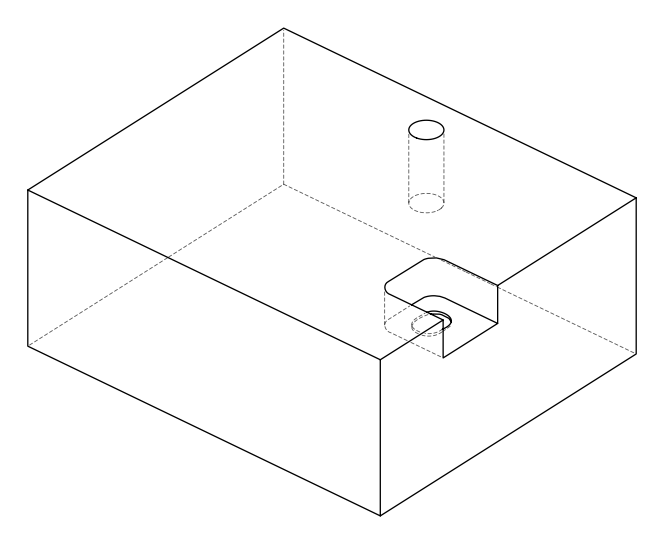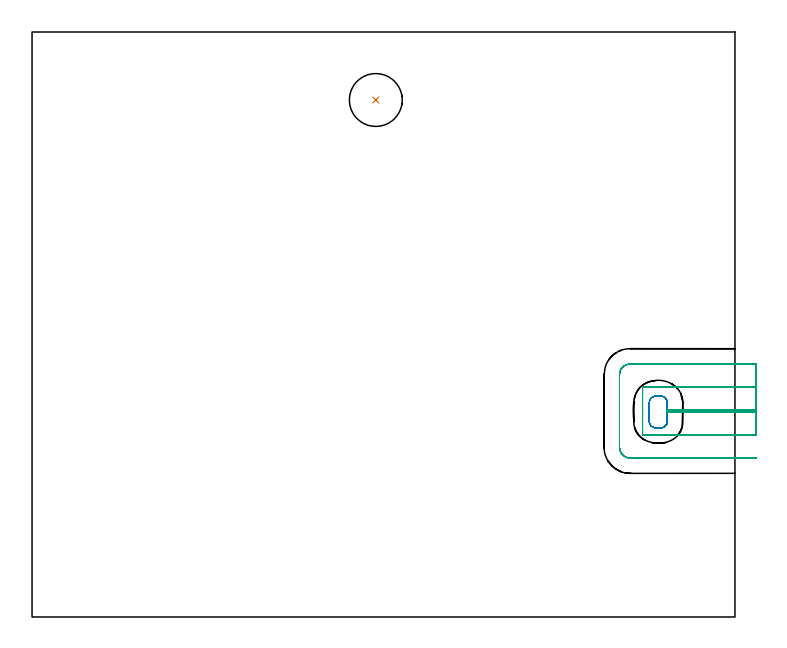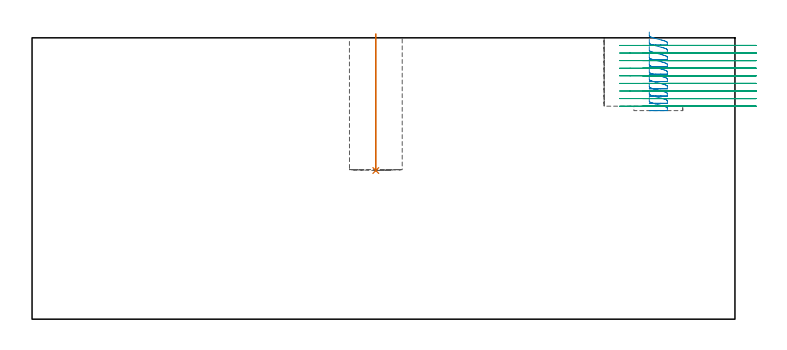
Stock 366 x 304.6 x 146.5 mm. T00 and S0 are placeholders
(PLAN: 3 operations, 1 tool changes, 12 min)
(1 INDEXABLE_INSERT_DRILL_BLIND_HOLE_FROM_SOLID | STEP1POCKET | NXT0302_026 | 0.29 min | 40821 mm3)
(2 MILL_RECTANGULAR_POCKET | POCKET_RECTANGULAR_STRAIGHT | NXT0201_012 | Follow Part, ap 4, ae 75% | 2 min | 27062 mm3)
(3 MILL_SLOT | SLOT_PARTIAL_RECTANGULAR | NXT0201_012 | Follow Part, ap 4, ae 75% | 9.75 min | 129152 mm3)
(TOOL NXT0302_026 | Index. Insert Drill 27.5mm [880-D2750L32-03] | D27.5 PA176 FL83 Z2)
(TOOL NXT0201_012 | ENDMILL 16mm [2P460-1600-NA 1630] | D16 FL38 Z6)
(OP 1 INDEXABLE_INSERT_DRILL_BLIND_HOLE_FROM_SOLID)
G17 G21 G94 G90
T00 M6
G54
G17 G0 G90 X179. Y269.2 S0 M3
G43 Z156.5 H1
G94 G81 G98 Z77.4 F250. R148.5
G80
M5
M2
(OP 2 MILL_RECTANGULAR_POCKET)
G17 G21 G94 G90
T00 M6
G54
G17 G0 G90 X321.4 Y109.103 S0 M3
G43 Z156.5 H1
Z149.5
G94 G1 Y101.716 Z147.521 F250.
X321.463 Y101.222 Z147.387
X321.598 Y100.743 Z147.254
X321.8 Y100.289 Z147.121
X322.067 Y99.869 Z146.987
X322.392 Y99.492 Z146.854
X322.769 Y99.167 Z146.721
X323.189 Y98.9 Z146.587
X323.643 Y98.698 Z146.454
X324.122 Y98.563 Z146.321
X324.616 Y98.5 Z146.187
X327.584 Z145.392
X328.078 Y98.563 Z145.259
X328.557 Y98.698 Z145.125
X329.011 Y98.9 Z144.992
X329.431 Y99.167 Z144.859
X329.808 Y99.492 Z144.725
X330.133 Y99.869 Z144.592
X330.4 Y100.289 Z144.459
X330.602 Y100.743 Z144.326
X330.737 Y101.222 Z144.192
X330.8 Y101.716 Z144.059
Y101.9 Z144.009
Y106.75 Z142.71
Y111.6 F500.
G3 X327.4 Y115. R3.4
G1 X324.8
G3 X321.4 Y111.6 R3.4
G1 Y101.9
G3 X324.8 Y98.5 R3.4
G1 X327.4
G3 X330.8 Y101.9 R3.4
G1 Y106.75
Y107.75
G0 X321.4 Y109.103 Z145.71
G1 Y101.716 Z143.731 F250.
X321.463 Y101.222 Z143.597
X321.598 Y100.743 Z143.464
X321.8 Y100.289 Z143.331
X322.067 Y99.869 Z143.197
X322.392 Y99.492 Z143.064
X322.769 Y99.167 Z142.931
X323.189 Y98.9 Z142.797
X323.643 Y98.698 Z142.664
X324.122 Y98.563 Z142.531
X324.616 Y98.5 Z142.397
X327.584 Z141.602
X328.078 Y98.563 Z141.469
X328.557 Y98.698 Z141.335
X329.011 Y98.9 Z141.202
X329.431 Y99.167 Z141.069
X329.808 Y99.492 Z140.935
X330.133 Y99.869 Z140.802
X330.4 Y100.289 Z140.669
X330.602 Y100.743 Z140.536
X330.737 Y101.222 Z140.402
X330.8 Y101.716 Z140.269
Y101.9 Z140.219
Y106.75 Z138.92
Y111.6 F500.
G3 X327.4 Y115. R3.4
G1 X324.8
G3 X321.4 Y111.6 R3.4
G1 Y101.9
G3 X324.8 Y98.5 R3.4
G1 X327.4
G3 X330.8 Y101.9 R3.4
G1 Y106.75
Y107.75
G0 X321.4 Y109.103 Z141.92
G1 Y101.716 Z139.941 F250.
X321.463 Y101.222 Z139.807
X321.598 Y100.743 Z139.674
X321.8 Y100.289 Z139.541
X322.067 Y99.869 Z139.407
X322.392 Y99.492 Z139.274
X322.769 Y99.167 Z139.141
X323.189 Y98.9 Z139.007
X323.643 Y98.698 Z138.874
X324.122 Y98.563 Z138.741
X324.616 Y98.5 Z138.607
X327.584 Z137.812
X328.078 Y98.563 Z137.679
X328.557 Y98.698 Z137.545
X329.011 Y98.9 Z137.412
X329.431 Y99.167 Z137.279
X329.808 Y99.492 Z137.145
X330.133 Y99.869 Z137.012
X330.4 Y100.289 Z136.879
X330.602 Y100.743 Z136.746
X330.737 Y101.222 Z136.612
X330.8 Y101.716 Z136.479
Y101.9 Z136.429
Y106.75 Z135.13
Y111.6 F500.
G3 X327.4 Y115. R3.4
G1 X324.8
G3 X321.4 Y111.6 R3.4
G1 Y101.9
G3 X324.8 Y98.5 R3.4
G1 X327.4
G3 X330.8 Y101.9 R3.4
G1 Y106.75
Y107.75
G0 X321.4 Y109.103 Z138.13
G1 Y101.716 Z136.151 F250.
X321.463 Y101.222 Z136.017
X321.598 Y100.743 Z135.884
X321.8 Y100.289 Z135.751
X322.067 Y99.869 Z135.617
X322.392 Y99.492 Z135.484
X322.769 Y99.167 Z135.351
X323.189 Y98.9 Z135.217
X323.643 Y98.698 Z135.084
X324.122 Y98.563 Z134.951
X324.616 Y98.5 Z134.817
X327.584 Z134.022
X328.078 Y98.563 Z133.889
X328.557 Y98.698 Z133.755
X329.011 Y98.9 Z133.622
X329.431 Y99.167 Z133.489
X329.808 Y99.492 Z133.355
X330.133 Y99.869 Z133.222
X330.4 Y100.289 Z133.089
X330.602 Y100.743 Z132.956
X330.737 Y101.222 Z132.822
X330.8 Y101.716 Z132.689
Y101.9 Z132.639
Y106.75 Z131.34
Y111.6 F500.
G3 X327.4 Y115. R3.4
G1 X324.8
G3 X321.4 Y111.6 R3.4
G1 Y101.9
G3 X324.8 Y98.5 R3.4
G1 X327.4
G3 X330.8 Y101.9 R3.4
G1 Y106.75
Y107.75
G0 X321.4 Y109.103 Z134.34
G1 Y101.716 Z132.361 F250.
X321.463 Y101.222 Z132.227
X321.598 Y100.743 Z132.094
X321.8 Y100.289 Z131.961
X322.067 Y99.869 Z131.827
X322.392 Y99.492 Z131.694
X322.769 Y99.167 Z131.561
X323.189 Y98.9 Z131.427
X323.643 Y98.698 Z131.294
X324.122 Y98.563 Z131.161
X324.616 Y98.5 Z131.028
X327.584 Z130.232
X328.078 Y98.563 Z130.099
X328.557 Y98.698 Z129.965
X329.011 Y98.9 Z129.832
X329.431 Y99.167 Z129.699
X329.808 Y99.492 Z129.565
X330.133 Y99.869 Z129.432
X330.4 Y100.289 Z129.299
X330.602 Y100.743 Z129.166
X330.737 Y101.222 Z129.032
X330.8 Y101.716 Z128.899
Y101.9 Z128.85
Y106.75 Z127.55
Y111.6 F500.
G3 X327.4 Y115. R3.4
G1 X324.8
G3 X321.4 Y111.6 R3.4
G1 Y101.9
G3 X324.8 Y98.5 R3.4
G1 X327.4
G3 X330.8 Y101.9 R3.4
G1 Y106.75
Y107.75
G0 X321.4 Y109.103 Z130.55
G1 Y101.716 Z128.571 F250.
X321.463 Y101.222 Z128.437
X321.598 Y100.743 Z128.304
X321.8 Y100.289 Z128.171
X322.067 Y99.869 Z128.037
X322.392 Y99.492 Z127.904
X322.769 Y99.167 Z127.771
X323.189 Y98.9 Z127.637
X323.643 Y98.698 Z127.504
X324.122 Y98.563 Z127.371
X324.616 Y98.5 Z127.238
X327.584 Z126.442
X328.078 Y98.563 Z126.309
X328.557 Y98.698 Z126.175
X329.011 Y98.9 Z126.042
X329.431 Y99.167 Z125.909
X329.808 Y99.492 Z125.775
X330.133 Y99.869 Z125.642
X330.4 Y100.289 Z125.509
X330.602 Y100.743 Z125.376
X330.737 Y101.222 Z125.242
X330.8 Y101.716 Z125.109
Y101.9 Z125.06
Y106.75 Z123.76
Y111.6 F500.
G3 X327.4 Y115. R3.4
G1 X324.8
G3 X321.4 Y111.6 R3.4
G1 Y101.9
G3 X324.8 Y98.5 R3.4
G1 X327.4
G3 X330.8 Y101.9 R3.4
G1 Y106.75
Y107.75
G0 X321.4 Y109.103 Z126.76
G1 Y101.716 Z124.781 F250.
X321.463 Y101.222 Z124.647
X321.598 Y100.743 Z124.514
X321.8 Y100.289 Z124.381
X322.067 Y99.869 Z124.247
X322.392 Y99.492 Z124.114
X322.769 Y99.167 Z123.981
X323.189 Y98.9 Z123.847
X323.643 Y98.698 Z123.714
X324.122 Y98.563 Z123.581
X324.616 Y98.5 Z123.448
X327.584 Z122.652
X328.078 Y98.563 Z122.519
X328.557 Y98.698 Z122.385
X329.011 Y98.9 Z122.252
X329.431 Y99.167 Z122.119
X329.808 Y99.492 Z121.985
X330.133 Y99.869 Z121.852
X330.4 Y100.289 Z121.719
X330.602 Y100.743 Z121.586
X330.737 Y101.222 Z121.452
X330.8 Y101.716 Z121.319
Y101.9 Z121.27
Y106.75 Z119.97
Y111.6 F500.
G3 X327.4 Y115. R3.4
G1 X324.8
G3 X321.4 Y111.6 R3.4
G1 Y101.9
G3 X324.8 Y98.5 R3.4
G1 X327.4
G3 X330.8 Y101.9 R3.4
G1 Y106.75
Y107.75
G0 X321.4 Y109.103 Z122.97
G1 Y101.716 Z120.991 F250.
X321.463 Y101.222 Z120.857
X321.598 Y100.743 Z120.724
X321.8 Y100.289 Z120.591
X322.067 Y99.869 Z120.457
X322.392 Y99.492 Z120.324
X322.769 Y99.167 Z120.191
X323.189 Y98.9 Z120.057
X323.643 Y98.698 Z119.924
X324.122 Y98.563 Z119.791
X324.616 Y98.5 Z119.658
X327.584 Z118.862
X328.078 Y98.563 Z118.729
X328.557 Y98.698 Z118.595
X329.011 Y98.9 Z118.462
X329.431 Y99.167 Z118.329
X329.808 Y99.492 Z118.195
X330.133 Y99.869 Z118.062
X330.4 Y100.289 Z117.929
X330.602 Y100.743 Z117.796
X330.737 Y101.222 Z117.662
X330.8 Y101.716 Z117.529
Y101.9 Z117.48
Y106.75 Z116.18
Y111.6 F500.
G3 X327.4 Y115. R3.4
G1 X324.8
G3 X321.4 Y111.6 R3.4
G1 Y101.9
G3 X324.8 Y98.5 R3.4
G1 X327.4
G3 X330.8 Y101.9 R3.4
G1 Y106.75
Y107.75
G0 X321.4 Y109.103 Z119.18
G1 Y101.716 Z117.201 F250.
X321.463 Y101.222 Z117.067
X321.598 Y100.743 Z116.934
X321.8 Y100.289 Z116.801
X322.067 Y99.869 Z116.667
X322.392 Y99.492 Z116.534
X322.769 Y99.167 Z116.401
X323.189 Y98.9 Z116.267
X323.643 Y98.698 Z116.134
X324.122 Y98.563 Z116.001
X324.616 Y98.5 Z115.868
X327.584 Z115.072
X328.078 Y98.563 Z114.939
X328.557 Y98.698 Z114.805
X329.011 Y98.9 Z114.672
X329.431 Y99.167 Z114.539
X329.808 Y99.492 Z114.405
X330.133 Y99.869 Z114.272
X330.4 Y100.289 Z114.139
X330.602 Y100.743 Z114.006
X330.737 Y101.222 Z113.872
X330.8 Y101.716 Z113.739
Y101.9 Z113.69
Y106.75 Z112.39
Y111.6 F500.
G3 X327.4 Y115. R3.4
G1 X324.8
G3 X321.4 Y111.6 R3.4
G1 Y101.9
G3 X324.8 Y98.5 R3.4
G1 X327.4
G3 X330.8 Y101.9 R3.4
G1 Y106.75
Y107.75
G0 X321.4 Y109.103 Z115.39
G1 Y101.716 Z113.411 F250.
X321.463 Y101.222 Z113.277
X321.598 Y100.743 Z113.144
X321.8 Y100.289 Z113.011
X322.067 Y99.869 Z112.877
X322.392 Y99.492 Z112.744
X322.769 Y99.167 Z112.611
X323.189 Y98.9 Z112.477
X323.643 Y98.698 Z112.344
X324.122 Y98.563 Z112.211
X324.616 Y98.5 Z112.078
X327.584 Z111.282
X328.078 Y98.563 Z111.149
X328.557 Y98.698 Z111.015
X329.011 Y98.9 Z110.882
X329.431 Y99.167 Z110.749
X329.808 Y99.492 Z110.616
X330.133 Y99.869 Z110.482
X330.4 Y100.289 Z110.349
X330.602 Y100.743 Z110.216
X330.737 Y101.222 Z110.082
X330.8 Y101.716 Z109.949
Y101.9 Z109.9
Y106.75 Z108.6
Y111.6 F500.
G3 X327.4 Y115. R3.4
G1 X324.8
G3 X321.4 Y111.6 R3.4
G1 Y101.9
G3 X324.8 Y98.5 R3.4
G1 X327.4
G3 X330.8 Y101.9 R3.4
G1 Y106.75
Y107.75
G0 Z156.5
M5
M2
(OP 3 MILL_SLOT)
G17 G21 G94 G90
T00 M6
G54
G17 G0 G90 X377. Y107.7 S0 M3
G43 Z156.5 H1
Z142.544
G94 G1 X374. F250.
X330.8 F500.
Y106.8
X374.
X377. F250.
Y119.7
X374.
X317.9 F500.
Y94.8
X374.
X377. F250.
Y131.7
X374.
X311.4 F500.
G3 X305.9 Y126.2 R5.5
G1 Y88.3
G3 X311.4 Y82.8 R5.5
G1 X374.
X377. F250.
G0 Y107.7 Z138.589
G1 X374.
X330.8 F500.
Y106.8
X374.
X377. F250.
Y119.7
X374.
X317.9 F500.
Y94.8
X374.
X377. F250.
Y131.7
X374.
X311.4 F500.
G3 X305.9 Y126.2 R5.5
G1 Y88.3
G3 X311.4 Y82.8 R5.5
G1 X374.
X377. F250.
G0 Y107.7 Z134.633
G1 X374.
X330.8 F500.
Y106.8
X374.
X377. F250.
Y119.7
X374.
X317.9 F500.
Y94.8
X374.
X377. F250.
Y131.7
X374.
X311.4 F500.
G3 X305.9 Y126.2 R5.5
G1 Y88.3
G3 X311.4 Y82.8 R5.5
G1 X374.
X377. F250.
G0 Y107.7 Z130.678
G1 X374.
X330.8 F500.
Y106.8
X374.
X377. F250.
Y119.7
X374.
X317.9 F500.
Y94.8
X374.
X377. F250.
Y131.7
X374.
X311.4 F500.
G3 X305.9 Y126.2 R5.5
G1 Y88.3
G3 X311.4 Y82.8 R5.5
G1 X374.
X377. F250.
G0 Y107.7 Z126.722
G1 X374.
X330.8 F500.
Y106.8
X374.
X377. F250.
Y119.7
X374.
X317.9 F500.
Y94.8
X374.
X377. F250.
Y131.7
X374.
X311.4 F500.
G3 X305.9 Y126.2 R5.5
G1 Y88.3
G3 X311.4 Y82.8 R5.5
G1 X374.
X377. F250.
G0 Y107.7 Z122.767
G1 X374.
X330.8 F500.
Y106.8
X374.
X377. F250.
Y119.7
X374.
X317.9 F500.
Y94.8
X374.
X377. F250.
Y131.7
X374.
X311.4 F500.
G3 X305.9 Y126.2 R5.5
G1 Y88.3
G3 X311.4 Y82.8 R5.5
G1 X374.
X377. F250.
G0 Y107.7 Z118.811
G1 X374.
X330.8 F500.
Y106.8
X374.
X377. F250.
Y119.7
X374.
X317.9 F500.
Y94.8
X374.
X377. F250.
Y131.7
X374.
X311.4 F500.
G3 X305.9 Y126.2 R5.5
G1 Y88.3
G3 X311.4 Y82.8 R5.5
G1 X374.
X377. F250.
G0 Y107.7 Z114.856
G1 X374.
X330.8 F500.
Y106.8
X374.
X377. F250.
Y119.7
X374.
X317.9 F500.
Y94.8
X374.
X377. F250.
Y131.7
X374.
X311.4 F500.
G3 X305.9 Y126.2 R5.5
G1 Y88.3
G3 X311.4 Y82.8 R5.5
G1 X374.
X377. F250.
G0 Y107.7 Z110.9
G1 X374.
X330.8 F500.
Y106.8
X374.
X377. F250.
Y119.7
X374.
X317.9 F500.
Y94.8
X374.
X377. F250.
Y131.7
X374.
X311.4 F500.
G3 X305.9 Y126.2 R5.5
G1 Y88.3
G3 X311.4 Y82.8 R5.5
G1 X374.
X377. F250.
G0 Z156.5
M5
M2
